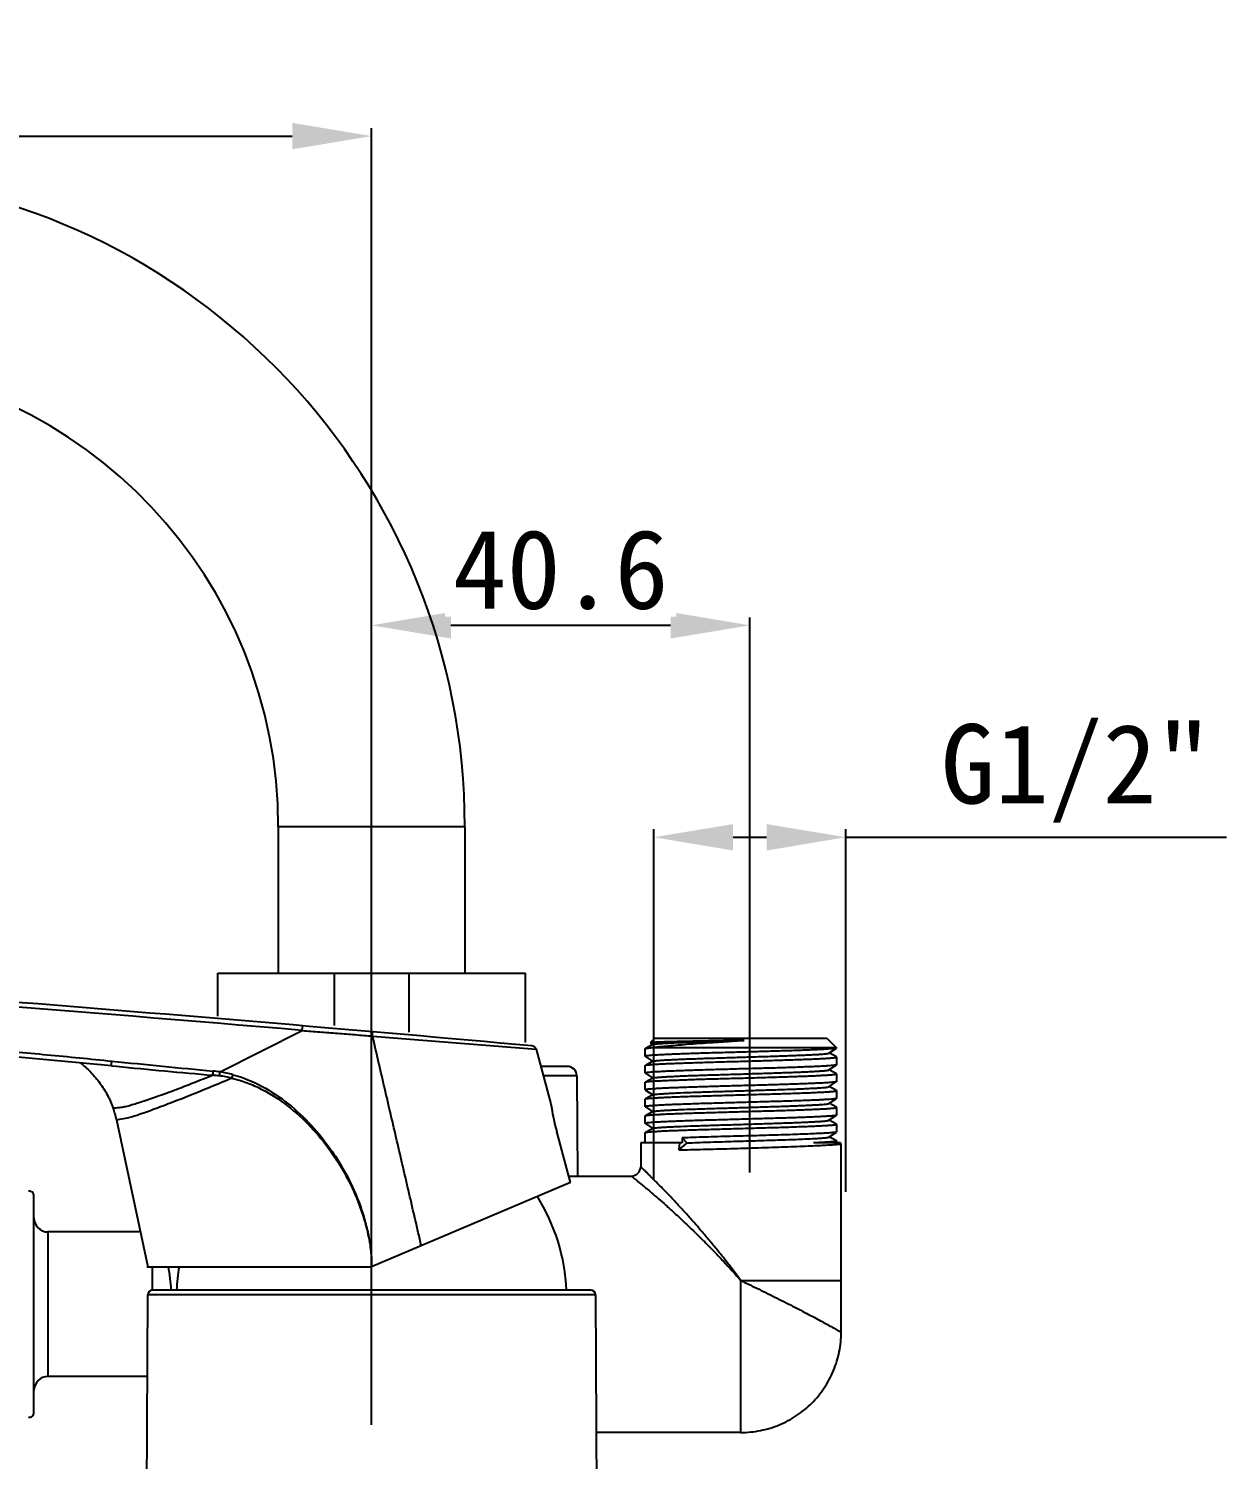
# Model space of a CAD drawing. Header units: millimetres. Extents: x 4053 to 4499, y 27851 to 28303.
# Drawn here: x 4171.2 to 4299.6, y 28149.6 to 28303 of the extents above; entities that cross this region are included whole.
import ezdxf

# ---------------------------------------------------------------- set-up
doc = ezdxf.new("R2010")
doc.units = ezdxf.units.MM
doc.styles.get("Standard").update_dxf_attribs({"font": ''})
doc.styles.get('Standard').set_extended_font_data('SimSun')
doc.dimstyles.new('副本 ISO-25-2bei', dxfattribs={"dimscale": 1.7, "dimtxt": 5, "dimasz": 5, "dimexe": 0.5, "dimexo": 0.625, "dimgap": 1, "dimtad": 1, "dimlfac": 0.0393, "dimdsep": 46, "dimtxsty": 'Standard', "dimcen": 2.5, "dimclrd": 1, "dimclre": 1, "dimclrt": 3, "dimadec": 0, "dimazin": 0, "dimtfac": 1, "dimtmove": 0, "dimatfit": 3, "dimfxl": 0, "dimarcsym": 0})

# ---------------------------------------------------------------- blocks, each defined once
blk = doc.blocks.new('*D4')
at = {"color": 1, "lineweight": -2, "transparency": 16777216}
for p, q in [((4207.95, 28153.32), (4207.95, 28239.91)), ((4248.5, 28180.37), (4248.5, 28239.91)), ((4216.45, 28239.06), (4240, 28239.06))]:
    blk.add_line(p, q, dxfattribs=at)
at = {"color": 1, "transparency": 16777216}
for points in [[(4216.45, 28240.48), (4216.45, 28237.64), (4207.95, 28239.06)], [(4240, 28240.48), (4240, 28237.64), (4248.5, 28239.06)]]:
    blk.add_solid(points, dxfattribs=at)
at = {"layer": 'Defpoints', "color": 0, "transparency": 16777216}
for p in [(4248.5, 28239.06), (4248.5, 28179.3), (4207.95, 28152.26)]:
    blk.add_point(p, dxfattribs=at)
at = {"color": 3, "transparency": 16777216, "insert": (4228.22, 28245.01), "char_height": 8.5, "attachment_point": 5, "bg_fill": 3, "box_fill_scale": 1.1, "bg_fill_color": 256, "bg_fill_true_color": 13158600, "bg_fill_transparency": 0}
blk.add_mtext('40.6', dxfattribs=at)
blk = doc.blocks.new('*D5')
at = {"color": 1, "lineweight": -2, "transparency": 16777216}
for p, q in [((4238.2, 28179.58), (4238.2, 28217.18)), ((4258.8, 28178.29), (4258.8, 28217.18)), ((4246.7, 28216.33), (4250.3, 28216.33)), ((4258.8, 28216.33), (4299.6, 28216.33))]:
    blk.add_line(p, q, dxfattribs=at)
at = {"color": 1, "transparency": 16777216}
for points in [[(4246.7, 28217.74), (4246.7, 28214.91), (4238.2, 28216.33)], [(4250.3, 28217.74), (4250.3, 28214.91), (4258.8, 28216.33)]]:
    blk.add_solid(points, dxfattribs=at)
at = {"layer": 'Defpoints', "color": 0, "transparency": 16777216}
for p in [(4258.8, 28216.33), (4238.2, 28178.51), (4258.8, 28177.22)]:
    blk.add_point(p, dxfattribs=at)
at = {"color": 3, "transparency": 16777216, "insert": (4283.45, 28223.17), "char_height": 8.5, "attachment_point": 5, "bg_fill": 3, "box_fill_scale": 1.1, "bg_fill_color": 256, "bg_fill_true_color": 13158600, "bg_fill_transparency": 0}
blk.add_mtext('G1/2"', dxfattribs=at)
blk = doc.blocks.new('*D6')
at = {"color": 1, "lineweight": -2, "transparency": 16777216}
for p, q in [((4085.38, 28199.47), (4063.75, 28199.47)), ((4064.6, 28190.97), (4064.6, 28111.25)), ((4183.73, 28102.75), (4063.75, 28102.75))]:
    blk.add_line(p, q, dxfattribs=at)
at = {"color": 1, "transparency": 16777216}
for points in [[(4063.18, 28190.97), (4066.02, 28190.97), (4064.6, 28199.47)], [(4063.18, 28111.25), (4066.02, 28111.25), (4064.6, 28102.75)]]:
    blk.add_solid(points, dxfattribs=at)
at = {"layer": 'Defpoints', "color": 0, "transparency": 16777216}
for p in [(4086.45, 28199.47), (4064.6, 28102.75), (4184.79, 28102.75)]:
    blk.add_point(p, dxfattribs=at)
at = {"color": 3, "transparency": 16777216, "insert": (4058.65, 28151.11), "char_height": 8.5, "attachment_point": 5, "rotation": 90, "bg_fill": 3, "box_fill_scale": 1.1, "bg_fill_color": 256, "bg_fill_true_color": 13158600, "bg_fill_transparency": 0}
blk.add_mtext('96.7', dxfattribs=at)
blk = doc.blocks.new('*D7')
at = {"color": 1, "lineweight": -2, "transparency": 16777216}
for p, q in [((4085.45, 28200.65), (4085.45, 28292.37)), ((4207.95, 28198.72), (4207.95, 28292.37)), ((4093.95, 28291.52), (4199.45, 28291.52))]:
    blk.add_line(p, q, dxfattribs=at)
at = {"color": 1, "transparency": 16777216}
for points in [[(4093.95, 28292.94), (4093.95, 28290.1), (4085.45, 28291.52)], [(4199.45, 28292.94), (4199.45, 28290.1), (4207.95, 28291.52)]]:
    blk.add_solid(points, dxfattribs=at)
at = {"layer": 'Defpoints', "color": 0, "transparency": 16777216}
for p in [(4207.95, 28291.52), (4085.45, 28199.59), (4207.95, 28197.66)]:
    blk.add_point(p, dxfattribs=at)
at = {"color": 3, "transparency": 16777216, "insert": (4146.7, 28297.47), "char_height": 8.5, "attachment_point": 5, "bg_fill": 3, "box_fill_scale": 1.1, "bg_fill_color": 256, "bg_fill_true_color": 13158600, "bg_fill_transparency": 0}
blk.add_mtext('122.5', dxfattribs=at)

msp = doc.modelspace()

# ---------------------------------------------------------------- linework, layer by layer
at = {"color": 9, "linetype": 'Continuous'}
for p, q in [((4217.95, 28217.45), (4197.95, 28217.45)), ((4229.95, 28190.76), (4226.35, 28190.76)), ((4173.25, 28174), (4173.25, 28158.5)), ((4247.55, 28168.79), (4253.8, 28168.79)), ((4247.55, 28152.5), (4247.55, 28168.79)), ((4253.8, 28168.79), (4258.3, 28168.79)), ((4231.95, 28167.26), (4183.95, 28167.26))]:
    msp.add_line(p, q, dxfattribs=at)
at = {"color": 7, "linetype": 'Continuous'}
for p, q in [((4197.95, 28217.45), (4197.95, 28201.75)), ((4217.95, 28217.45), (4217.95, 28201.75)), ((4191.45, 28201.75), (4224.45, 28201.75)), ((4191.45, 28197.16), (4191.45, 28201.75)), ((4203.92, 28201.75), (4203.92, 28196.13)), ((4211.98, 28195.43), (4211.98, 28201.75)), ((4224.45, 28194.33), (4224.45, 28201.75)), ((4191.7, 28191.17), (4200.51, 28195.61)), ((4237.3, 28193.66), (4237.31, 28193.67)), ((4237.3, 28192.83), (4237.3, 28193.66)), ((4238.12, 28194.11), (4237.31, 28193.67)), ((4238.3, 28194.75), (4237.82, 28194.28)), ((4237.82, 28194.28), (4237.82, 28194.27)), ((4237.83, 28194.27), (4238.09, 28194.1)), ((4257.8, 28193.75), (4237.88, 28193.75)), ((4256.8, 28194.75), (4238.3, 28194.75)), ((4247.55, 28194.53), (4247.91, 28194.55)), ((4247.91, 28194.55), (4247.55, 28194.55)), ((4256.8, 28194.75), (4257.8, 28193.75)), ((4256.99, 28193.18), (4257.79, 28193.72)), ((4257.8, 28193.73), (4257.79, 28193.72)), ((4257.8, 28193.75), (4257.8, 28193.73)), ((4237.3, 28192.83), (4237.31, 28192.82)), ((4237.3, 28191.86), (4237.31, 28191.87)), ((4237.3, 28191.03), (4237.3, 28191.86)), ((4237.31, 28192.82), (4238.09, 28192.3)), ((4238.11, 28192.31), (4237.31, 28191.87)), ((4256.99, 28191.38), (4257.79, 28191.92)), ((4257.78, 28192.77), (4257.01, 28193.2)), ((4257.8, 28192.76), (4257.78, 28192.77)), ((4257.8, 28191.93), (4257.79, 28191.92)), ((4257.8, 28192.76), (4257.8, 28191.93)), ((4228.95, 28191.75), (4226.08, 28191.75)), ((4229.95, 28190.76), (4230.01, 28180)), ((4237.3, 28191.03), (4237.31, 28191.02)), ((4237.31, 28191.02), (4238.09, 28190.5)), ((4238.12, 28190.51), (4237.31, 28190.07)), ((4257.79, 28190.97), (4257.01, 28191.4)), ((4257.8, 28190.96), (4257.79, 28190.97)), ((4257.8, 28190.96), (4257.8, 28190.13)), ((4257.8, 28190.96), (4257.8, 28190.96)), ((4237.3, 28190.06), (4237.31, 28190.07)), ((4237.3, 28189.23), (4237.3, 28190.06)), ((4237.3, 28189.23), (4237.31, 28189.22)), ((4237.31, 28189.22), (4238.09, 28188.69)), ((4256.98, 28189.58), (4257.79, 28190.12)), ((4257.78, 28189.17), (4257.01, 28189.6)), ((4257.8, 28189.16), (4257.78, 28189.17)), ((4257.8, 28190.13), (4257.79, 28190.12)), ((4257.8, 28189.16), (4257.8, 28188.33)), ((4237.3, 28188.26), (4237.31, 28188.27)), ((4237.3, 28187.43), (4237.3, 28188.26)), ((4237.3, 28187.43), (4237.31, 28187.42)), ((4238.12, 28188.71), (4237.31, 28188.27)), ((4237.31, 28187.42), (4238.09, 28186.89)), ((4256.99, 28187.78), (4257.79, 28188.32)), ((4257.78, 28187.37), (4257.01, 28187.8)), ((4257.8, 28187.36), (4257.78, 28187.37)), ((4257.8, 28188.33), (4257.79, 28188.32)), ((4257.8, 28187.36), (4257.8, 28186.53)), ((4237.3, 28186.46), (4237.31, 28186.47)), ((4237.3, 28185.63), (4237.3, 28186.46)), ((4238.12, 28186.91), (4237.31, 28186.47)), ((4256.99, 28185.98), (4257.79, 28186.52)), ((4257.78, 28185.57), (4257.01, 28186)), ((4257.8, 28186.53), (4257.79, 28186.52)), ((4237.3, 28185.63), (4237.31, 28185.62)), ((4237.3, 28184.66), (4237.31, 28184.67)), ((4237.3, 28183.55), (4237.3, 28184.66)), ((4237.31, 28185.62), (4238.09, 28185.09)), ((4238.12, 28185.11), (4237.31, 28184.67)), ((4256.99, 28184.18), (4257.79, 28184.72)), ((4257.78, 28183.77), (4257.01, 28184.2)), ((4257.8, 28185.56), (4257.78, 28185.57)), ((4257.8, 28184.73), (4257.79, 28184.72)), ((4257.8, 28185.56), (4257.8, 28184.73)), ((4241.26, 28183.55), (4236.8, 28183.55)), ((4236.8, 28183.55), (4236.8, 28181)), ((4241.76, 28183.55), (4240.9, 28182.8)), ((4240.96, 28183.55), (4240.9, 28182.8)), ((4241.26, 28184.09), (4241.76, 28183.55)), ((4241.26, 28184.09), (4241.26, 28183.55)), ((4258.18, 28183.55), (4255.33, 28183.55)), ((4257.78, 28183.77), (4257.8, 28183.76)), ((4257.8, 28183.55), (4257.8, 28183.76)), ((4258.28, 28183.5), (4258.18, 28183.55)), ((4258.3, 28183.49), (4258.28, 28183.5)), ((4258.3, 28163.25), (4258.3, 28183.49)), ((4229.1, 28180), (4235.8, 28180)), ((4230.01, 28180.54), (4230.01, 28180.25)), ((4171.75, 28154.63), (4171.75, 28177.88)), ((4183.04, 28174), (4173.25, 28174)), ((4183.84, 28170.26), (4207.95, 28170.26)), ((4184.45, 28167.75), (4184.45, 28170.26)), ((4231.45, 28167.75), (4184.45, 28167.75)), ((4183.61, 28103.26), (4183.95, 28167.26)), ((4231.95, 28167.26), (4232.29, 28103.26)), ((4183.9, 28158.5), (4173.25, 28158.5)), ((4247.55, 28152.5), (4232.03, 28152.5))]:
    msp.add_line(p, q, dxfattribs=at)
for centre, radius, start, end in [((4147.95, 28217.45), 70, 0, 173.3327), ((4147.95, 28217.45), 50, 0, 173.3327), ((4190.08, 28178.61), 12.23, 82.6332, 85.9548), ((4189.8, 28179.12), 12.19, 81.0205, 84.489), ((4190.01, 28178.07), 12.78, 76.4505, 82.6075), ((4189.7, 28178.39), 12.93, 74.8011, 81.0942), ((4228.95, 28190.75), 1, 0.2923, 90), ((4235.8, 28181), 1, 269.9998, 0.0006), ((4171.25, 28177.88), 0.5, 0, 98), ((4207.95, 28166.73), 20.94, 2.8027, 31.9087), ((4173.25, 28175.5), 1.5, 180, 270), ((4164.21, 28166.31), 22.31, 3.7399, 10.2133), ((4207.95, 28166.73), 20.94, 170.3062, 177.1971), ((4184.45, 28167.25), 0.5, 90, 179.7), ((4231.45, 28167.25), 0.5, 0.3, 90), ((4173.25, 28157), 1.5, 90, 180), ((4171.25, 28154.63), 0.5, 262, 0)]:
    msp.add_arc(centre, radius, start, end, dxfattribs=at)
for points, knots in [([(4200.51, 28195.61), (4200.51, 28195.67), (4200.52, 28195.77), (4200.54, 28195.89), (4200.55, 28195.96), (4200.56, 28196.02), (4200.57, 28196.07), (4200.57, 28196.09), (4200.58, 28196.11), (4200.58, 28196.11)], [0, 0, 0, 0, 0.379557, 0.55142, 0.702149, 0.826103, 0.918792, 0.976717, 1, 1, 1, 1]), ([(4257.79, 28193.72), (4257.78, 28193.71), (4257.75, 28193.7), (4257.69, 28193.69), (4257.61, 28193.68), (4257.51, 28193.66), (4257.38, 28193.65), (4257.17, 28193.63), (4256.84, 28193.61), (4256.39, 28193.58), (4255.85, 28193.55), (4255.24, 28193.52), (4254.55, 28193.5), (4253.8, 28193.47), (4252.68, 28193.43), (4251.18, 28193.39), (4249.3, 28193.33), (4247.34, 28193.28), (4245.4, 28193.22), (4243.81, 28193.18), (4242.61, 28193.14), (4241.76, 28193.11), (4240.98, 28193.08), (4240.25, 28193.06), (4239.59, 28193.03), (4239.01, 28193), (4238.51, 28192.97), (4238.09, 28192.95), (4237.79, 28192.92), (4237.61, 28192.9), (4237.5, 28192.89), (4237.41, 28192.88), (4237.35, 28192.86), (4237.32, 28192.85), (4237.3, 28192.84), (4237.3, 28192.83)], [0, 0, 0, 0, 0.001706, 0.004523, 0.008477, 0.01357, 0.019792, 0.027135, 0.045116, 0.067348, 0.093628, 0.123713, 0.15732, 0.194137, 0.233816, 0.320257, 0.41341, 0.509789, 0.605788, 0.697817, 0.741257, 0.782432, 0.820956, 0.856469, 0.888639, 0.917162, 0.941776, 0.962251, 0.978401, 0.984807, 0.990085, 0.994224, 0.997224, 0.999107, 1, 1, 1, 1]), ([(4237.31, 28193.67), (4237.32, 28193.68), (4237.34, 28193.68), (4237.4, 28193.7), (4237.51, 28193.72), (4237.68, 28193.74), (4237.81, 28193.75), (4237.88, 28193.75)], [0, 0, 0, 0, 0.047745, 0.117221, 0.322819, 0.617497, 1, 1, 1, 1]), ([(4247.55, 28194.55), (4246.92, 28194.54), (4245.7, 28194.52), (4243.91, 28194.48), (4242.5, 28194.45), (4241.45, 28194.43), (4240.75, 28194.41), (4240.11, 28194.4), (4239.54, 28194.38), (4239.05, 28194.36), (4238.69, 28194.35), (4238.44, 28194.34), (4238.29, 28194.33), (4238.16, 28194.32), (4238.05, 28194.31), (4237.96, 28194.31), (4237.89, 28194.3), (4237.85, 28194.29), (4237.83, 28194.28), (4237.82, 28194.28), (4237.82, 28194.28)], [0, 0, 0, 0, 0.192611, 0.378331, 0.54995, 0.62838, 0.700871, 0.766717, 0.825322, 0.876146, 0.918694, 0.936745, 0.952594, 0.966204, 0.977549, 0.986602, 0.993345, 0.997788, 0.999161, 1, 1, 1, 1]), ([(4237.88, 28193.75), (4238.11, 28193.79), (4238.64, 28193.86), (4239.52, 28193.95), (4240.58, 28194.04), (4242.27, 28194.18), (4244.1, 28194.3), (4246.04, 28194.43), (4247.04, 28194.5), (4247.55, 28194.53)], [0, 0, 0, 0, 0.072327, 0.164588, 0.274846, 0.40085, 0.688295, 0.842991, 1, 1, 1, 1]), ([(4238.11, 28194.11), (4238.13, 28194.12), (4238.16, 28194.13), (4238.22, 28194.14), (4238.3, 28194.15), (4238.45, 28194.17), (4238.69, 28194.2), (4239.04, 28194.22), (4239.47, 28194.25), (4239.98, 28194.28), (4240.56, 28194.31), (4241.21, 28194.33), (4241.91, 28194.36), (4242.95, 28194.4), (4244.35, 28194.44), (4246.1, 28194.5), (4247.3, 28194.54), (4247.91, 28194.55)], [0, 0, 0, 0, 0.004001, 0.010159, 0.018509, 0.029057, 0.056692, 0.092838, 0.137152, 0.189201, 0.24851, 0.314538, 0.386689, 0.464267, 0.632703, 0.813533, 1, 1, 1, 1]), ([(4257.79, 28191.92), (4257.78, 28191.91), (4257.75, 28191.9), (4257.69, 28191.89), (4257.61, 28191.88), (4257.51, 28191.86), (4257.38, 28191.85), (4257.16, 28191.83), (4256.84, 28191.81), (4256.38, 28191.78), (4255.84, 28191.75), (4255.23, 28191.72), (4254.54, 28191.7), (4253.78, 28191.67), (4252.67, 28191.63), (4251.17, 28191.58), (4249.28, 28191.53), (4247.33, 28191.48), (4245.39, 28191.42), (4243.81, 28191.38), (4242.6, 28191.34), (4241.76, 28191.31), (4240.97, 28191.28), (4240.25, 28191.26), (4239.59, 28191.23), (4239.01, 28191.2), (4238.5, 28191.17), (4238.09, 28191.15), (4237.79, 28191.12), (4237.61, 28191.1), (4237.5, 28191.09), (4237.41, 28191.08), (4237.35, 28191.06), (4237.32, 28191.05), (4237.3, 28191.04), (4237.3, 28191.03)], [0, 0, 0, 0, 0.001757, 0.004623, 0.008626, 0.013767, 0.020037, 0.027425, 0.045488, 0.067793, 0.094135, 0.12427, 0.157917, 0.194763, 0.234461, 0.320911, 0.414033, 0.510351, 0.606271, 0.698208, 0.741599, 0.782725, 0.821199, 0.856665, 0.888791, 0.917276, 0.941856, 0.962303, 0.978431, 0.984828, 0.990098, 0.994231, 0.997227, 0.999107, 1, 1, 1, 1]), ([(4237.31, 28191.87), (4237.32, 28191.88), (4237.36, 28191.89), (4237.42, 28191.9), (4237.5, 28191.92), (4237.61, 28191.93), (4237.74, 28191.94), (4237.96, 28191.96), (4238.28, 28191.99), (4238.74, 28192.01), (4239.28, 28192.04), (4239.9, 28192.07), (4240.58, 28192.09), (4241.33, 28192.12), (4242.44, 28192.16), (4243.94, 28192.21), (4245.81, 28192.26), (4247.76, 28192.31), (4249.69, 28192.37), (4251.26, 28192.41), (4252.46, 28192.45), (4253.3, 28192.48), (4254.09, 28192.51), (4254.81, 28192.53), (4255.47, 28192.56), (4256.05, 28192.59), (4256.56, 28192.61), (4256.93, 28192.64), (4257.18, 28192.66), (4257.34, 28192.67), (4257.47, 28192.68), (4257.58, 28192.7), (4257.67, 28192.71), (4257.73, 28192.72), (4257.77, 28192.74), (4257.8, 28192.75), (4257.8, 28192.75)], [0, 0, 0, 0, 0.001912, 0.004928, 0.009071, 0.014338, 0.02072, 0.028206, 0.046425, 0.06883, 0.095218, 0.125347, 0.158938, 0.195682, 0.235239, 0.321309, 0.413966, 0.509783, 0.605221, 0.696758, 0.739997, 0.781012, 0.819421, 0.854869, 0.887029, 0.915604, 0.940332, 0.960984, 0.969724, 0.977377, 0.983928, 0.989366, 0.99368, 0.996866, 0.998943, 1, 1, 1, 1]), ([(4238.11, 28192.31), (4238.12, 28192.32), (4238.15, 28192.33), (4238.21, 28192.34), (4238.29, 28192.35), (4238.43, 28192.37), (4238.67, 28192.39), (4239, 28192.42), (4239.42, 28192.45), (4239.91, 28192.47), (4240.47, 28192.5), (4241.09, 28192.53), (4241.77, 28192.55), (4242.78, 28192.59), (4244.13, 28192.64), (4245.83, 28192.69), (4247.6, 28192.75), (4249.36, 28192.8), (4251.06, 28192.85), (4252.41, 28192.9), (4253.41, 28192.94), (4254.08, 28192.96), (4254.69, 28192.99), (4255.25, 28193.02), (4255.73, 28193.04), (4256.13, 28193.07), (4256.43, 28193.09), (4256.62, 28193.11), (4256.73, 28193.12), (4256.83, 28193.14), (4256.9, 28193.15), (4256.95, 28193.16), (4256.98, 28193.17), (4256.99, 28193.18)], [0, 0, 0, 0, 0.001998, 0.005073, 0.009242, 0.014503, 0.028272, 0.046268, 0.068351, 0.094334, 0.123982, 0.157015, 0.193134, 0.232015, 0.31667, 0.407931, 0.502496, 0.596966, 0.687935, 0.772145, 0.810745, 0.846528, 0.879185, 0.908429, 0.934, 0.95566, 0.973201, 0.980377, 0.986474, 0.991484, 0.995401, 0.99823, 1, 1, 1, 1]), ([(4257.8, 28192.75), (4257.8, 28192.76), (4257.8, 28192.76), (4257.8, 28192.76), (4257.8, 28192.76)], [0, 0, 0, 0, 0.506295, 1, 1, 1, 1]), ([(4190.95, 28190.81), (4190.94, 28190.87), (4190.95, 28191.02), (4190.96, 28191.17), (4190.97, 28191.26)], [0, 0, 0, 0, 0.410559, 1, 1, 1, 1]), ([(4191.65, 28190.74), (4191.65, 28190.8), (4191.67, 28190.94), (4191.69, 28191.08), (4191.7, 28191.17)], [0, 0, 0, 0, 0.423882, 1, 1, 1, 1]), ([(4193, 28190.49), (4193.01, 28190.55), (4193.04, 28190.68), (4193.07, 28190.8), (4193.09, 28190.87)], [0, 0, 0, 0, 0.444217, 1, 1, 1, 1]), ([(4237.31, 28190.07), (4237.32, 28190.08), (4237.36, 28190.09), (4237.42, 28190.1), (4237.5, 28190.12), (4237.66, 28190.14), (4237.92, 28190.16), (4238.29, 28190.19), (4238.75, 28190.21), (4239.29, 28190.24), (4239.91, 28190.27), (4240.59, 28190.29), (4241.35, 28190.32), (4242.46, 28190.36), (4243.95, 28190.41), (4245.83, 28190.46), (4247.77, 28190.51), (4249.7, 28190.57), (4251.27, 28190.61), (4252.48, 28190.65), (4253.31, 28190.68), (4254.1, 28190.71), (4254.82, 28190.73), (4255.48, 28190.76), (4256.06, 28190.79), (4256.57, 28190.82), (4256.93, 28190.84), (4257.19, 28190.86), (4257.34, 28190.87), (4257.47, 28190.89), (4257.58, 28190.9), (4257.67, 28190.91), (4257.74, 28190.93), (4257.77, 28190.94), (4257.8, 28190.95), (4257.8, 28190.96)], [0, 0, 0, 0, 0.001947, 0.005001, 0.009179, 0.014482, 0.02842, 0.046705, 0.069172, 0.095618, 0.125799, 0.159438, 0.196223, 0.235816, 0.321937, 0.414619, 0.510435, 0.605846, 0.697334, 0.740542, 0.781519, 0.819887, 0.85529, 0.887403, 0.915927, 0.940602, 0.9612, 0.969912, 0.977538, 0.984061, 0.989471, 0.993759, 0.996921, 0.998973, 1, 1, 1, 1]), ([(4238.11, 28190.51), (4238.13, 28190.52), (4238.16, 28190.53), (4238.21, 28190.54), (4238.29, 28190.55), (4238.44, 28190.57), (4238.67, 28190.59), (4239.01, 28190.62), (4239.43, 28190.65), (4239.91, 28190.67), (4240.47, 28190.7), (4241.09, 28190.73), (4241.77, 28190.76), (4242.78, 28190.79), (4244.13, 28190.84), (4245.83, 28190.89), (4247.59, 28190.94), (4249.36, 28191), (4251.05, 28191.05), (4252.4, 28191.1), (4253.4, 28191.13), (4254.07, 28191.16), (4254.69, 28191.19), (4255.24, 28191.22), (4255.72, 28191.24), (4256.13, 28191.27), (4256.42, 28191.29), (4256.61, 28191.31), (4256.73, 28191.32), (4256.82, 28191.34), (4256.9, 28191.35), (4256.95, 28191.36), (4256.98, 28191.37), (4256.99, 28191.38)], [0, 0, 0, 0, 0.002029, 0.00513, 0.00932, 0.014603, 0.028423, 0.046475, 0.068595, 0.09458, 0.124205, 0.157212, 0.193315, 0.232178, 0.316745, 0.407886, 0.502338, 0.596701, 0.687586, 0.77171, 0.810293, 0.84609, 0.878773, 0.908033, 0.933613, 0.955298, 0.972908, 0.980135, 0.986288, 0.991354, 0.995326, 0.998199, 1, 1, 1, 1]), ([(4257.79, 28190.12), (4257.78, 28190.11), (4257.75, 28190.1), (4257.7, 28190.09), (4257.62, 28190.08), (4257.51, 28190.06), (4257.39, 28190.05), (4257.17, 28190.03), (4256.85, 28190.01), (4256.4, 28189.98), (4255.86, 28189.95), (4255.25, 28189.93), (4254.56, 28189.9), (4253.81, 28189.87), (4252.69, 28189.83), (4251.19, 28189.79), (4249.31, 28189.73), (4247.35, 28189.68), (4245.4, 28189.62), (4243.82, 28189.58), (4242.61, 28189.54), (4241.77, 28189.51), (4240.98, 28189.48), (4240.25, 28189.46), (4239.59, 28189.43), (4239.01, 28189.4), (4238.51, 28189.37), (4238.09, 28189.35), (4237.8, 28189.32), (4237.61, 28189.3), (4237.5, 28189.29), (4237.41, 28189.28), (4237.36, 28189.26), (4237.33, 28189.25), (4237.31, 28189.25), (4237.3, 28189.24), (4237.3, 28189.23)], [0, 0, 0, 0, 0.00167, 0.004454, 0.008373, 0.013432, 0.019622, 0.026933, 0.044857, 0.067038, 0.093276, 0.123325, 0.156904, 0.1937, 0.233367, 0.319803, 0.412973, 0.509388, 0.605442, 0.697535, 0.741007, 0.782215, 0.82077, 0.856313, 0.888511, 0.91706, 0.941699, 0.962194, 0.978361, 0.984775, 0.990057, 0.994198, 0.997197, 0.998276, 0.999083, 1, 1, 1, 1]), ([(4237.31, 28188.27), (4237.32, 28188.28), (4237.35, 28188.29), (4237.41, 28188.3), (4237.5, 28188.31), (4237.6, 28188.33), (4237.73, 28188.34), (4237.95, 28188.36), (4238.28, 28188.38), (4238.73, 28188.41), (4239.27, 28188.44), (4239.89, 28188.47), (4240.57, 28188.49), (4241.32, 28188.52), (4242.43, 28188.56), (4243.92, 28188.6), (4245.8, 28188.66), (4247.74, 28188.71), (4249.68, 28188.77), (4251.25, 28188.81), (4252.45, 28188.85), (4253.29, 28188.88), (4254.08, 28188.91), (4254.8, 28188.93), (4255.46, 28188.96), (4256.05, 28188.99), (4256.55, 28189.01), (4256.92, 28189.04), (4257.18, 28189.06), (4257.33, 28189.07), (4257.47, 28189.08), (4257.58, 28189.1), (4257.67, 28189.11), (4257.73, 28189.12), (4257.77, 28189.14), (4257.8, 28189.15), (4257.8, 28189.15)], [0, 0, 0, 0, 0.001873, 0.004852, 0.008955, 0.014182, 0.020525, 0.027974, 0.046121, 0.06846, 0.094788, 0.124863, 0.158408, 0.195114, 0.234639, 0.320667, 0.413312, 0.509143, 0.604621, 0.696218, 0.739495, 0.78055, 0.819002, 0.854496, 0.886704, 0.915327, 0.940104, 0.960805, 0.969569, 0.977246, 0.983821, 0.989282, 0.993618, 0.996825, 0.998921, 1, 1, 1, 1]), ([(4238.11, 28188.71), (4238.12, 28188.71), (4238.15, 28188.72), (4238.21, 28188.74), (4238.29, 28188.75), (4238.43, 28188.77), (4238.66, 28188.79), (4239, 28188.82), (4239.41, 28188.85), (4239.9, 28188.87), (4240.46, 28188.9), (4241.33, 28188.94), (4242.54, 28188.98), (4244.12, 28189.04), (4245.83, 28189.09), (4247.6, 28189.14), (4249.36, 28189.2), (4251.06, 28189.25), (4252.41, 28189.3), (4253.41, 28189.33), (4254.08, 28189.36), (4254.7, 28189.39), (4255.25, 28189.42), (4255.73, 28189.44), (4256.14, 28189.47), (4256.43, 28189.49), (4256.62, 28189.51), (4256.74, 28189.52), (4256.83, 28189.54), (4256.9, 28189.55), (4256.95, 28189.56), (4256.98, 28189.57), (4256.99, 28189.58)], [0, 0, 0, 0, 0.001966, 0.005008, 0.009141, 0.014368, 0.028069, 0.04601, 0.068061, 0.094036, 0.123691, 0.156738, 0.231774, 0.316468, 0.407815, 0.502481, 0.597053, 0.688121, 0.772357, 0.810965, 0.846772, 0.87946, 0.908725, 0.934286, 0.955891, 0.973362, 0.980506, 0.986572, 0.991554, 0.995445, 0.998249, 1, 1, 1, 1]), ([(4257.8, 28189.15), (4257.8, 28189.16), (4257.8, 28189.16), (4257.8, 28189.16), (4257.8, 28189.16)], [0, 0, 0, 0, 0.506251, 1, 1, 1, 1]), ([(4257.79, 28188.32), (4257.78, 28188.31), (4257.75, 28188.3), (4257.7, 28188.29), (4257.62, 28188.28), (4257.51, 28188.26), (4257.39, 28188.25), (4257.17, 28188.23), (4256.85, 28188.21), (4256.4, 28188.18), (4255.86, 28188.15), (4255.25, 28188.13), (4254.56, 28188.1), (4253.81, 28188.07), (4252.69, 28188.03), (4251.19, 28187.99), (4249.31, 28187.93), (4247.35, 28187.88), (4245.41, 28187.82), (4243.82, 28187.78), (4242.61, 28187.74), (4241.77, 28187.71), (4240.98, 28187.68), (4240.25, 28187.66), (4239.6, 28187.63), (4239.01, 28187.6), (4238.51, 28187.57), (4238.09, 28187.55), (4237.8, 28187.52), (4237.61, 28187.5), (4237.5, 28187.49), (4237.41, 28187.48), (4237.36, 28187.46), (4237.33, 28187.45), (4237.31, 28187.45), (4237.3, 28187.44), (4237.3, 28187.43)], [0, 0, 0, 0, 0.001668, 0.004448, 0.008364, 0.01342, 0.019608, 0.026916, 0.044835, 0.067013, 0.093247, 0.123293, 0.15687, 0.193665, 0.23333, 0.319766, 0.412938, 0.509356, 0.605414, 0.697513, 0.740988, 0.782199, 0.820756, 0.856302, 0.888502, 0.917054, 0.941694, 0.962192, 0.97836, 0.984774, 0.990057, 0.994198, 0.997198, 0.998276, 0.999084, 1, 1, 1, 1]), ([(4237.31, 28186.47), (4237.32, 28186.48), (4237.35, 28186.49), (4237.41, 28186.5), (4237.5, 28186.51), (4237.6, 28186.53), (4237.73, 28186.54), (4237.95, 28186.56), (4238.28, 28186.58), (4238.73, 28186.61), (4239.27, 28186.64), (4239.89, 28186.67), (4240.57, 28186.69), (4241.32, 28186.72), (4242.43, 28186.76), (4243.92, 28186.8), (4245.8, 28186.86), (4247.74, 28186.91), (4249.68, 28186.97), (4251.25, 28187.01), (4252.46, 28187.05), (4253.29, 28187.08), (4254.08, 28187.11), (4254.81, 28187.13), (4255.46, 28187.16), (4256.05, 28187.19), (4256.55, 28187.21), (4256.93, 28187.24), (4257.18, 28187.26), (4257.34, 28187.27), (4257.47, 28187.28), (4257.58, 28187.3), (4257.67, 28187.31), (4257.73, 28187.32), (4257.77, 28187.34), (4257.8, 28187.35), (4257.8, 28187.35)], [0, 0, 0, 0, 0.001878, 0.004862, 0.00897, 0.014202, 0.02055, 0.028003, 0.04616, 0.068507, 0.094842, 0.124925, 0.158476, 0.195186, 0.234716, 0.32075, 0.413396, 0.509227, 0.604699, 0.69629, 0.739561, 0.780612, 0.819058, 0.854546, 0.886748, 0.915364, 0.940135, 0.960829, 0.96959, 0.977264, 0.983836, 0.989293, 0.993626, 0.99683, 0.998923, 1, 1, 1, 1]), ([(4238.11, 28186.91), (4238.12, 28186.91), (4238.15, 28186.92), (4238.21, 28186.94), (4238.29, 28186.95), (4238.43, 28186.97), (4238.66, 28186.99), (4239, 28187.02), (4239.42, 28187.05), (4239.9, 28187.07), (4240.46, 28187.1), (4241.33, 28187.14), (4242.54, 28187.18), (4244.13, 28187.24), (4245.83, 28187.29), (4247.6, 28187.34), (4249.37, 28187.4), (4251.06, 28187.45), (4252.41, 28187.5), (4253.41, 28187.53), (4254.09, 28187.56), (4254.7, 28187.59), (4255.25, 28187.62), (4255.73, 28187.64), (4256.14, 28187.67), (4256.43, 28187.69), (4256.62, 28187.71), (4256.74, 28187.72), (4256.83, 28187.74), (4256.9, 28187.75), (4256.95, 28187.76), (4256.98, 28187.77), (4256.99, 28187.78)], [0, 0, 0, 0, 0.00197, 0.005015, 0.009153, 0.014384, 0.028092, 0.046044, 0.068107, 0.094094, 0.123756, 0.156808, 0.231849, 0.31655, 0.407902, 0.502566, 0.597133, 0.688191, 0.772414, 0.811017, 0.846822, 0.879503, 0.908762, 0.934311, 0.955904, 0.973369, 0.98051, 0.986576, 0.991557, 0.995446, 0.99825, 1, 1, 1, 1]), ([(4257.8, 28187.35), (4257.8, 28187.36), (4257.8, 28187.36), (4257.8, 28187.36), (4257.8, 28187.36)], [0, 0, 0, 0, 0.506085, 1, 1, 1, 1]), ([(4257.79, 28186.52), (4257.78, 28186.52), (4257.75, 28186.5), (4257.7, 28186.49), (4257.62, 28186.48), (4257.51, 28186.46), (4257.39, 28186.45), (4257.17, 28186.43), (4256.85, 28186.41), (4256.4, 28186.38), (4255.86, 28186.35), (4255.25, 28186.33), (4254.56, 28186.3), (4253.81, 28186.27), (4252.69, 28186.23), (4251.2, 28186.19), (4249.31, 28186.13), (4247.35, 28186.08), (4245.41, 28186.02), (4243.82, 28185.98), (4242.61, 28185.94), (4241.77, 28185.91), (4240.98, 28185.88), (4240.25, 28185.86), (4239.6, 28185.83), (4239.01, 28185.8), (4238.51, 28185.77), (4238.09, 28185.75), (4237.8, 28185.72), (4237.61, 28185.7), (4237.5, 28185.69), (4237.41, 28185.68), (4237.36, 28185.66), (4237.33, 28185.65), (4237.31, 28185.65), (4237.3, 28185.64), (4237.3, 28185.63)], [0, 0, 0, 0, 0.001664, 0.004441, 0.008354, 0.013407, 0.019592, 0.026897, 0.044811, 0.066984, 0.093214, 0.123257, 0.156831, 0.193624, 0.233288, 0.319724, 0.412898, 0.50932, 0.605383, 0.697488, 0.740966, 0.78218, 0.820741, 0.856289, 0.888493, 0.917047, 0.94169, 0.962189, 0.978359, 0.984773, 0.990057, 0.994199, 0.997198, 0.998277, 0.999085, 1, 1, 1, 1]), ([(4238.11, 28185.11), (4238.12, 28185.11), (4238.15, 28185.12), (4238.21, 28185.14), (4238.29, 28185.15), (4238.43, 28185.17), (4238.66, 28185.19), (4239, 28185.22), (4239.42, 28185.25), (4239.91, 28185.27), (4240.46, 28185.3), (4241.33, 28185.34), (4242.55, 28185.38), (4244.13, 28185.44), (4245.83, 28185.49), (4247.6, 28185.54), (4249.37, 28185.6), (4251.07, 28185.65), (4252.41, 28185.7), (4253.41, 28185.73), (4254.09, 28185.76), (4254.7, 28185.79), (4255.25, 28185.82), (4255.73, 28185.84), (4256.14, 28185.87), (4256.43, 28185.89), (4256.62, 28185.91), (4256.74, 28185.92), (4256.83, 28185.94), (4256.9, 28185.95), (4256.95, 28185.96), (4256.98, 28185.97), (4256.99, 28185.98)], [0, 0, 0, 0, 0.001975, 0.005025, 0.009168, 0.014404, 0.028121, 0.046086, 0.068162, 0.094163, 0.123831, 0.156889, 0.231938, 0.316647, 0.408003, 0.502665, 0.597227, 0.688273, 0.772484, 0.811082, 0.846882, 0.879558, 0.908807, 0.934342, 0.955924, 0.973379, 0.980519, 0.986583, 0.99156, 0.995448, 0.998251, 1, 1, 1, 1]), ([(4237.31, 28184.67), (4237.32, 28184.68), (4237.35, 28184.69), (4237.41, 28184.7), (4237.5, 28184.71), (4237.6, 28184.73), (4237.73, 28184.74), (4237.95, 28184.76), (4238.28, 28184.78), (4238.74, 28184.81), (4239.27, 28184.84), (4239.89, 28184.87), (4240.57, 28184.89), (4241.33, 28184.92), (4242.43, 28184.96), (4243.93, 28185), (4245.8, 28185.06), (4247.74, 28185.11), (4249.68, 28185.17), (4251.25, 28185.21), (4252.46, 28185.25), (4253.3, 28185.28), (4254.08, 28185.31), (4254.81, 28185.33), (4255.46, 28185.36), (4256.05, 28185.39), (4256.56, 28185.41), (4256.93, 28185.44), (4257.18, 28185.46), (4257.34, 28185.47), (4257.47, 28185.48), (4257.58, 28185.5), (4257.67, 28185.51), (4257.73, 28185.52), (4257.77, 28185.54), (4257.8, 28185.55), (4257.8, 28185.55)], [0, 0, 0, 0, 0.001884, 0.004873, 0.008987, 0.014225, 0.020578, 0.028036, 0.046203, 0.068559, 0.094902, 0.124991, 0.158548, 0.195263, 0.234796, 0.320834, 0.41348, 0.509307, 0.604772, 0.696353, 0.739619, 0.780664, 0.819104, 0.854586, 0.886782, 0.915393, 0.940158, 0.960847, 0.969604, 0.977276, 0.983846, 0.989301, 0.993631, 0.996833, 0.998924, 1, 1, 1, 1]), ([(4257.79, 28184.72), (4257.78, 28184.72), (4257.77, 28184.71), (4257.72, 28184.7), (4257.63, 28184.68), (4257.48, 28184.66), (4257.29, 28184.64), (4257.05, 28184.62), (4256.77, 28184.6), (4256.44, 28184.58), (4255.92, 28184.56), (4255.18, 28184.52), (4254.19, 28184.48), (4253.07, 28184.44), (4251.85, 28184.41), (4250.55, 28184.37), (4248.73, 28184.31), (4246.43, 28184.25), (4244.17, 28184.19), (4242.46, 28184.13), (4241.65, 28184.11), (4241.26, 28184.09)], [0, 0, 0, 0, 0.001319, 0.003317, 0.009413, 0.01833, 0.030046, 0.044517, 0.061678, 0.081451, 0.103746, 0.155471, 0.21589, 0.283876, 0.358158, 0.437344, 0.519949, 0.689198, 0.853293, 0.92955, 1, 1, 1, 1]), ([(4241.76, 28183.55), (4242.5, 28183.58), (4244.08, 28183.64), (4246.08, 28183.7), (4247.77, 28183.75), (4249.05, 28183.79), (4250.3, 28183.83), (4251.5, 28183.87), (4252.63, 28183.9), (4253.66, 28183.94), (4254.57, 28183.98), (4255.26, 28184.02), (4255.73, 28184.04), (4256.03, 28184.06), (4256.3, 28184.08), (4256.52, 28184.1), (4256.7, 28184.12), (4256.83, 28184.14), (4256.92, 28184.15), (4256.97, 28184.17), (4256.98, 28184.18), (4256.99, 28184.18)], [0, 0, 0, 0, 0.146414, 0.310242, 0.394876, 0.479235, 0.561746, 0.640843, 0.715057, 0.783038, 0.843535, 0.895395, 0.917753, 0.937585, 0.954806, 0.969354, 0.981171, 0.990217, 0.996475, 0.998569, 1, 1, 1, 1]), ([(4257.8, 28185.55), (4257.8, 28185.56), (4257.8, 28185.56), (4257.8, 28185.56), (4257.8, 28185.56)], [0, 0, 0, 0, 0.505956, 1, 1, 1, 1]), ([(4240.9, 28182.8), (4241.32, 28182.81), (4242.18, 28182.83), (4243.53, 28182.87), (4244.95, 28182.9), (4246.42, 28182.94), (4247.92, 28182.99), (4249.4, 28183.03), (4250.85, 28183.08), (4252.23, 28183.13), (4253.52, 28183.18), (4254.7, 28183.22), (4255.59, 28183.26), (4256.23, 28183.29), (4256.65, 28183.32), (4257.02, 28183.34), (4257.35, 28183.36), (4257.63, 28183.38), (4257.86, 28183.4), (4258.05, 28183.42), (4258.18, 28183.44), (4258.25, 28183.46), (4258.29, 28183.47), (4258.3, 28183.48), (4258.3, 28183.49)], [0, 0, 0, 0, 0.071406, 0.148987, 0.231209, 0.316403, 0.402839, 0.488784, 0.572535, 0.652459, 0.727006, 0.794829, 0.854579, 0.88108, 0.905173, 0.926741, 0.945669, 0.961862, 0.975236, 0.985735, 0.993331, 0.99801, 0.99929, 1, 1, 1, 1]), ([(4257.8, 28183.75), (4257.8, 28183.75), (4257.78, 28183.74), (4257.75, 28183.73), (4257.69, 28183.71), (4257.62, 28183.7), (4257.53, 28183.69), (4257.37, 28183.67), (4257.12, 28183.65), (4256.77, 28183.63), (4256.35, 28183.6), (4255.87, 28183.58), (4255.52, 28183.56), (4255.33, 28183.55)], [0, 0, 0, 0, 0.007827, 0.022396, 0.044419, 0.074052, 0.111316, 0.15618, 0.268464, 0.410127, 0.580155, 0.777328, 1, 1, 1, 1]), ([(4257.8, 28183.76), (4257.8, 28183.76), (4257.8, 28183.76), (4257.8, 28183.76), (4257.8, 28183.75)], [0, 0, 0, 0, 0.493213, 1, 1, 1, 1]), ([(4247.55, 28152.5), (4248.25, 28152.5), (4249.66, 28152.65), (4251.69, 28153.26), (4253.56, 28154.26), (4255.2, 28155.6), (4256.54, 28157.24), (4257.54, 28159.11), (4258.16, 28161.14), (4258.3, 28162.55), (4258.3, 28163.25)], [0, 0, 0, 0, 0.124997, 0.249993, 0.374994, 0.499995, 0.624996, 0.749998, 0.874999, 1, 1, 1, 1])]:
    msp.add_open_spline(points, degree=3, knots=knots, dxfattribs=at)
at = {"color": 9, "linetype": 'Continuous'}
for points, knots in [([(4235.8, 28180), (4235.8, 28180), (4235.8, 28180), (4235.8, 28180), (4235.81, 28179.99), (4235.82, 28179.99), (4235.84, 28179.98), (4235.86, 28179.96), (4235.89, 28179.93), (4235.95, 28179.89), (4236.01, 28179.84), (4236.08, 28179.78), (4236.19, 28179.68), (4236.36, 28179.55), (4236.59, 28179.36), (4236.85, 28179.15), (4237.14, 28178.91), (4237.45, 28178.64), (4237.92, 28178.25), (4238.54, 28177.72), (4239.33, 28177.03), (4240.16, 28176.28), (4241.04, 28175.48), (4241.93, 28174.63), (4242.85, 28173.74), (4243.79, 28172.81), (4244.73, 28171.85), (4246, 28170.52), (4246.93, 28169.48), (4247.55, 28168.79)], [0, 0, 0, 0, 0.000107, 0.000446, 0.001017, 0.001816, 0.002842, 0.004092, 0.007257, 0.011292, 0.016175, 0.021881, 0.028385, 0.043688, 0.061851, 0.082626, 0.105765, 0.13103, 0.158194, 0.217479, 0.282311, 0.351685, 0.424776, 0.50095, 0.57972, 0.660685, 0.743491, 0.82784, 1, 1, 1, 1]), ([(4247.55, 28168.79), (4247.27, 28169.16), (4246.71, 28169.91), (4245.86, 28171.01), (4245.01, 28172.08), (4244.16, 28173.11), (4243.31, 28174.12), (4242.47, 28175.08), (4241.65, 28176), (4240.85, 28176.88), (4240.08, 28177.7), (4239.35, 28178.46), (4238.77, 28179.05), (4238.34, 28179.48), (4238.05, 28179.77), (4237.78, 28180.04), (4237.54, 28180.28), (4237.36, 28180.46), (4237.22, 28180.59), (4237.14, 28180.67), (4237.06, 28180.75), (4236.99, 28180.82), (4236.94, 28180.87), (4236.89, 28180.92), (4236.86, 28180.95), (4236.83, 28180.97), (4236.82, 28180.98), (4236.81, 28180.99), (4236.8, 28181), (4236.8, 28181), (4236.8, 28181), (4236.8, 28181)], [0, 0, 0, 0, 0.086234, 0.17149, 0.255513, 0.338035, 0.418748, 0.497307, 0.573324, 0.646321, 0.715696, 0.780631, 0.840112, 0.867421, 0.892861, 0.916208, 0.937209, 0.955601, 0.963738, 0.971126, 0.977734, 0.983535, 0.988499, 0.992603, 0.995822, 0.997093, 0.998137, 0.99895, 0.999532, 0.999882, 1, 1, 1, 1]), ([(4247.55, 28168.79), (4248.2, 28168.48), (4249.5, 28167.85), (4251.11, 28167.06), (4252.38, 28166.42), (4253.3, 28165.95), (4254.17, 28165.5), (4254.99, 28165.07), (4255.73, 28164.68), (4256.38, 28164.32), (4256.88, 28164.05), (4257.22, 28163.85), (4257.45, 28163.73), (4257.65, 28163.62), (4257.82, 28163.52), (4257.96, 28163.44), (4258.07, 28163.38), (4258.14, 28163.34), (4258.18, 28163.32), (4258.21, 28163.3), (4258.24, 28163.28), (4258.26, 28163.27), (4258.28, 28163.27), (4258.28, 28163.26), (4258.29, 28163.26), (4258.29, 28163.26), (4258.3, 28163.26), (4258.3, 28163.26), (4258.3, 28163.25)], [0, 0, 0, 0, 0.178196, 0.357793, 0.44599, 0.531567, 0.613227, 0.689632, 0.759499, 0.82181, 0.875656, 0.899177, 0.920319, 0.939009, 0.955222, 0.968944, 0.98016, 0.984825, 0.988862, 0.992273, 0.99506, 0.997224, 0.998073, 0.998767, 0.999307, 0.999692, 0.999923, 1, 1, 1, 1])]:
    msp.add_open_spline(points, degree=3, knots=knots, dxfattribs=at)

# ---------------------------------------------------------------- next in the draw order: dimensions: what is measured, and where the dimension line sits
dim = msp.add_linear_dim(base=(4248.49783142, 28239.06042109), p1=(4207.94783142, 28152.25757157), p2=(4248.49783142, 28179.30495359), dimstyle='副本 ISO-25-2bei', override={"dimdec": 1, "dimlfac": 1, "dimtfill": 1})
dim.commit()
dim.dimension.update_dxf_attribs({"geometry": '*D4', "text_midpoint": (4228.22283142, 28245.01042109)})
dim = msp.add_linear_dim(base=(4064.6, 28102.75), p1=(4086.45, 28199.47), p2=(4184.79, 28102.75), angle=90, dimstyle='副本 ISO-25-2bei', override={"dimdec": 1, "dimlfac": 1, "dimtfill": 1})
dim.commit()
dim.dimension.update_dxf_attribs({"geometry": '*D6', "text_midpoint": (4058.65, 28151.11)})

# ---------------------------------------------------------------- next in the draw order: linework, layer by layer
at = {"color": 7, "linetype": 'Continuous'}
for p, q in [((4208.06, 28195.01), (4225.58, 28193.6)), ((4225.58, 28193.6), (4227.17, 28187.76)), ((4180.08, 28191.83), (4180.61, 28191.77)), ((4180.6, 28186.03), (4183.95, 28170.26)), ((4229.28, 28179.31), (4227.8, 28184.76)), ((4229.28, 28179.31), (4207.95, 28170.26)), ((4183.95, 28170.26), (4207.95, 28170.26))]:
    msp.add_line(p, q, dxfattribs=at)
msp.add_lwpolyline([(4180.08, 28191.83), (4162.28, 28193.47), (4143.59, 28194.98), (4124.53, 28196.32)], dxfattribs=at)
for centre, radius, start, end in [((4225.1, 28193.46), 0.5, 15.2661, 84.8789), ((4170.74, 28183.93), 10.08, 12.0024, 19.4137), ((4251.26, 28191.2), 24.33, 188.1339, 195.3533)]:
    msp.add_arc(centre, radius, start, end, dxfattribs=at)
for points, knots in [([(4124.52, 28196.82), (4125.68, 28196.76), (4128, 28196.62), (4131.48, 28196.42), (4134.96, 28196.16), (4139.59, 28195.8), (4145.38, 28195.33), (4152.33, 28194.77), (4158.12, 28194.31), (4162.75, 28193.93), (4166.22, 28193.64), (4169.69, 28193.33), (4173.16, 28193.01), (4176.63, 28192.68), (4178.94, 28192.44), (4180.1, 28192.32)], [0, 0, 0, 0, 0.0625, 0.124999, 0.187499, 0.249999, 0.374999, 0.499999, 0.624999, 0.687499, 0.749999, 0.812499, 0.874999, 0.9375, 1, 1, 1, 1]), ([(4200.51, 28195.61), (4200.82, 28195.58), (4201.45, 28195.53), (4202.4, 28195.46), (4203.35, 28195.39), (4204.61, 28195.29), (4206.18, 28195.16), (4207.43, 28195.06), (4208.06, 28195.01)], [0, 0, 0, 0, 0.125461, 0.251039, 0.376785, 0.502463, 0.752709, 1, 1, 1, 1]), ([(4208.06, 28195.01), (4208.06, 28195.07), (4208.06, 28195.18), (4208.06, 28195.31), (4208.04, 28195.39), (4208.02, 28195.44), (4208, 28195.47), (4207.99, 28195.47)], [0, 0, 0, 0, 0.367987, 0.677436, 0.797741, 0.891117, 1, 1, 1, 1]), ([(4213.28, 28172.52), (4212.85, 28174.39), (4211.98, 28178.14), (4210.67, 28183.76), (4209.36, 28189.39), (4208.49, 28193.14), (4208.06, 28195.01)], [0, 0, 0, 0, 0.24983, 0.49977, 0.749827, 1, 1, 1, 1]), ([(4176.7, 28192.17), (4177.1, 28191.85), (4177.86, 28191.16), (4178.85, 28189.99), (4179.66, 28188.7), (4180.08, 28187.76), (4180.24, 28187.28)], [0, 0, 0, 0, 0.250052, 0.500064, 0.750079, 1, 1, 1, 1]), ([(4180.08, 28191.83), (4180.08, 28191.83), (4180.08, 28191.84), (4180.07, 28191.87), (4180.07, 28191.92), (4180.07, 28191.98), (4180.08, 28192.05), (4180.08, 28192.17), (4180.09, 28192.26), (4180.1, 28192.32)], [0, 0, 0, 0, 0.022837, 0.080191, 0.172387, 0.295993, 0.446622, 0.618715, 1, 1, 1, 1]), ([(4180.1, 28192.32), (4181.91, 28192.14), (4185.53, 28191.78), (4189.16, 28191.43), (4190.97, 28191.26)], [0, 0, 0, 0, 0.5, 1, 1, 1, 1]), ([(4190.95, 28190.81), (4190.28, 28190.54), (4188.96, 28190.01), (4187.05, 28189.26), (4185.26, 28188.61), (4183.68, 28188.06), (4182.52, 28187.69), (4181.73, 28187.47), (4181.15, 28187.34), (4180.66, 28187.29), (4180.34, 28187.28), (4180.24, 28187.28)], [0, 0, 0, 0, 0.191758, 0.375834, 0.546015, 0.695837, 0.819248, 0.869732, 0.912778, 0.975723, 1, 1, 1, 1]), ([(4193, 28190.49), (4192.23, 28190.18), (4191.09, 28189.7), (4189.58, 28189.08), (4188.15, 28188.5), (4186.77, 28187.96), (4185.45, 28187.46), (4184.56, 28187.13), (4183.74, 28186.83), (4183, 28186.57), (4182.35, 28186.36), (4181.67, 28186.17), (4181.09, 28186.07), (4180.7, 28186.04), (4180.6, 28186.03)], [0, 0, 0, 0, 0.188828, 0.280868, 0.370432, 0.539447, 0.61749, 0.690091, 0.756361, 0.815654, 0.867498, 0.911602, 0.97555, 1, 1, 1, 1]), ([(4180.61, 28191.77), (4182.33, 28191.6), (4185.77, 28191.26), (4189.22, 28190.96), (4190.95, 28190.81)], [0, 0, 0, 0, 0.499977, 1, 1, 1, 1]), ([(4193, 28190.49), (4193.54, 28190.36), (4194.61, 28190.03), (4196.65, 28189.13), (4199, 28187.61), (4201.47, 28185.33), (4203.24, 28183.17), (4204.48, 28181.31), (4205.6, 28179.38), (4206.51, 28177.33), (4207.21, 28175.21), (4207.62, 28173.58), (4207.89, 28171.93), (4207.96, 28170.81), (4207.95, 28170.26)], [0, 0, 0, 0, 0.062373, 0.1248, 0.249626, 0.37458, 0.499607, 0.562169, 0.624731, 0.749785, 0.812345, 0.874884, 0.937456, 1, 1, 1, 1]), ([(4193.09, 28190.87), (4194.17, 28190.58), (4196.27, 28189.71), (4199.08, 28187.82), (4201.54, 28185.5), (4203.3, 28183.29), (4204.53, 28181.41), (4205.65, 28179.46), (4206.56, 28177.39), (4207.24, 28175.25), (4207.64, 28173.61), (4207.91, 28171.94), (4207.97, 28170.82), (4207.95, 28170.26)], [0, 0, 0, 0, 0.124857, 0.249788, 0.374772, 0.499788, 0.562337, 0.624881, 0.749891, 0.812427, 0.874941, 0.937485, 1, 1, 1, 1])]:
    msp.add_open_spline(points, degree=3, knots=knots, dxfattribs=at)

# ---------------------------------------------------------------- next in the draw order: dimensions: what is measured, and where the dimension line sits
dim = msp.add_linear_dim(base=(4207.95, 28291.52), p1=(4085.45, 28199.59), p2=(4207.95, 28197.66), dimstyle='副本 ISO-25-2bei', override={"dimdec": 1, "dimlfac": 1, "dimtfill": 1})
dim.commit()
dim.dimension.update_dxf_attribs({"geometry": '*D7', "text_midpoint": (4146.7, 28297.47)})
dim = msp.add_linear_dim(base=(4258.8, 28216.33), p1=(4238.2, 28178.51), p2=(4258.8, 28177.22), text='G1/2"', dimstyle='副本 ISO-25-2bei', override={"dimdec": 1, "dimlfac": 1, "dimtfill": 1})
dim.commit()
dim.dimension.update_dxf_attribs({"geometry": '*D5', "text_midpoint": (4283.45, 28223.17)})

# ---------------------------------------------------------------- next in the draw order: linework, layer by layer
for centre, radius, start, end in [((3721.56, 22574.71), 5641.77, 84.87901, 85.99282), ((3722.65, 22589.26), 5626.68, 85.12813, 85.87103)]:
    msp.add_arc(centre, radius, start, end, dxfattribs=at)

doc.saveas('drawing.dxf')
